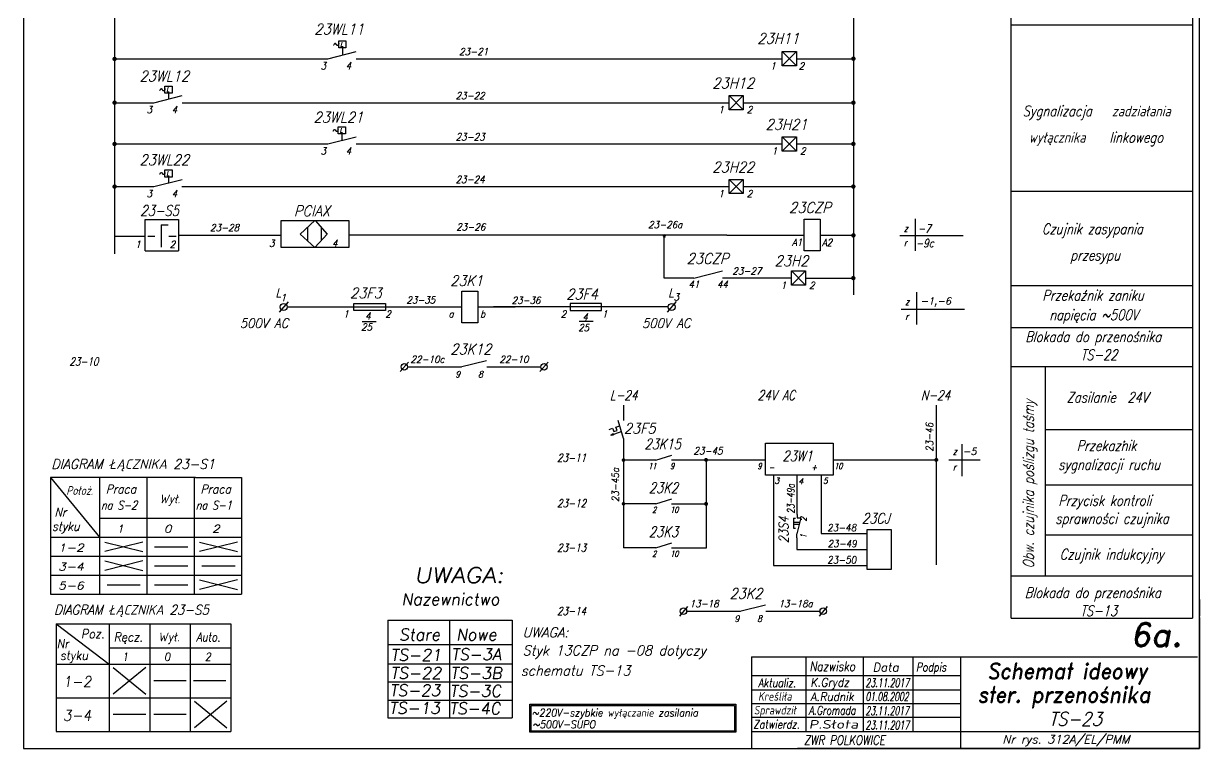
# Model space of a CAD drawing. Extents: x 0 to 1980, y 0 to 420.
# Drawn here: x 0 to 295, y 0 to 181.8 of the extents above; entities that cross this region are included whole.
import ezdxf
from ezdxf.enums import TextEntityAlignment as Align

# ---------------------------------------------------------------- set-up
doc = ezdxf.new("R2010")
doc.units = 0
doc.header["$MEASUREMENT"] = 0
doc.layers.get('0').update_dxf_attribs({"linetype": 'CONTINUOUS'})
doc.layers.add('LINIE', color=4, linetype='CONTINUOUS')
doc.layers.add('STYKI', color=4, linetype='CONTINUOUS')
doc.styles.add('ROMAND', font='romand', dxfattribs={"width": 0.9, "oblique": 15, "height": 3.5})
doc.styles.add('ROMANS', font='romans', dxfattribs={"width": 0.9, "oblique": 15, "height": 1.5})

msp = doc.modelspace()

# ---------------------------------------------------------------- linework, layer by layer
at = {"color": 7}
for p, q in [((247.72, 172.24), (247.72, 222.94)), ((293.23, 222.94), (293.23, 172.24)), ((22.85, 203.2), (22.85, 164.77)), ((208.17, 187.32), (208.17, 165.06)), ((247.72, 181.5), (293.23, 181.5)), ((79.99, 175.73), (79.99, 173.95)), ((193.92, 174.81), (190.35, 171.24)), ((190.35, 174.81), (193.92, 171.24)), ((22.85, 173.03), (76.31, 173.03)), ((83.43, 173.03), (190.35, 173.03)), ((193.92, 173.03), (208.17, 173.03)), ((193.92, 173.03), (196.59, 173.03)), ((247.72, 32.72), (247.72, 172.24)), ((293.23, 172.24), (293.23, 32.72)), ((36.38, 164.37), (36.38, 162.93)), ((176.99, 163.78), (180.55, 160.21)), ((180.55, 163.78), (176.99, 160.21)), ((22.85, 161.99), (32.65, 161.99)), ((39.77, 161.99), (176.1, 161.99)), ((169.86, 161.99), (173.42, 161.99)), ((173.42, 161.99), (176.99, 161.99)), ((180.55, 161.99), (190.35, 161.99)), ((190.35, 161.99), (208.17, 161.99)), ((79.85, 154.15), (79.85, 152.53)), ((193.92, 153.42), (190.35, 149.86)), ((190.35, 153.42), (193.92, 149.86)), ((22.85, 151.64), (76.31, 151.64)), ((83.43, 151.64), (190.35, 151.64)), ((193.92, 151.64), (208.17, 151.64)), ((193.92, 151.64), (196.59, 151.64)), ((36.38, 143.33), (36.38, 141.88)), ((180.55, 142.73), (176.99, 139.17)), ((176.99, 142.73), (180.55, 139.17)), ((22.85, 140.95), (32.65, 140.95)), ((39.73, 140.95), (176.1, 140.95)), ((169.86, 140.95), (173.42, 140.95)), ((173.42, 140.95), (176.99, 140.95)), ((180.55, 140.95), (208.17, 140.95)), ((190.35, 140.95), (190.35, 140.95)), ((247.72, 139.78), (293.23, 139.78)), ((22.85, 133.38), (22.85, 124.04)), ((195.85, 124.79), (195.85, 132.81)), ((195.85, 132.81), (199.86, 132.81)), ((199.86, 132.81), (199.86, 124.79)), ((208.17, 133.38), (208.17, 113.75)), ((223.69, 132.86), (223.69, 124.82)), ((30.48, 124.82), (30.48, 132.68)), ((30.48, 132.68), (38.86, 132.68)), ((34.54, 131.33), (34.54, 125.73)), ((34.54, 131.33), (36.32, 131.33)), ((38.86, 132.68), (38.86, 124.82)), ((22.87, 128.53), (30.48, 128.53)), ((31.15, 128.53), (32.93, 128.53)), ((36.49, 128.53), (38.26, 128.53)), ((38.84, 128.72), (64.61, 128.72)), ((176.46, 128.72), (180.03, 128.72)), ((180.03, 128.72), (195.85, 128.72)), ((219.79, 128.65), (235.73, 128.65)), ((30.48, 124.82), (38.86, 124.82)), ((199.86, 124.79), (195.85, 124.79)), ((196.19, 119.77), (192.62, 116.21)), ((192.62, 119.77), (196.19, 116.21)), ((192.62, 116.21), (192.62, 119.77)), ((192.62, 119.77), (196.19, 119.77)), ((196.19, 119.77), (196.19, 116.21)), ((196.19, 116.21), (192.62, 116.21)), ((247.72, 116.16), (293.23, 116.16)), ((224.05, 114.42), (224.05, 106.38)), ((66.38, 112.05), (64.12, 109.41)), ((66.14, 110.74), (109.98, 110.74)), ((113.94, 110.74), (123.34, 110.74)), ((161.73, 110.74), (117.9, 110.74)), ((163.72, 112.1), (161.46, 109.46)), ((220.15, 110.2), (236.09, 110.2)), ((84.94, 107.11), (88.46, 107.11)), ((142.93, 107.11), (139.41, 107.11)), ((247.93, 105.61), (293.44, 105.61)), ((96.55, 96.91), (94.49, 94.52)), ((96.33, 95.73), (109.87, 95.73)), ((116.2, 95.73), (129.78, 95.73)), ((131.6, 96.91), (129.55, 94.52)), ((247.72, 95.78), (293.23, 95.78)), ((256.25, 95.78), (256.25, 43.28)), ((146.92, 80.05), (147.77, 80.34)), ((147.77, 80.34), (148.06, 79.49)), ((148.06, 79.49), (148.91, 79.78)), ((148.62, 80.63), (149.56, 80.95)), ((148.91, 79.78), (148.62, 80.63)), ((256.25, 80.02), (293.23, 80.02)), ((147.35, 78.61), (149.99, 79.51)), ((147.35, 78.61), (147.9, 78.98)), ((147.35, 78.61), (147.92, 78.93)), ((147.35, 78.61), (147.94, 78.88)), ((147.35, 78.61), (147.98, 78.76)), ((147.35, 78.61), (148, 78.7)), ((147.35, 78.61), (148.02, 78.65)), ((147.9, 78.98), (148.02, 78.65)), ((276.27, 77.19), (275.96, 76.72)), ((235.37, 76.35), (235.37, 68.32)), ((158.62, 72.35), (150.52, 72.35)), ((162.59, 72.39), (177.22, 72.39)), ((171.29, 61.34), (171.29, 72.39)), ((177.22, 72.39), (186.12, 72.39)), ((203.12, 72.39), (228.98, 72.39)), ((232.11, 72.37), (239.98, 72.37)), ((43.13, 67.99), (6.81, 67.99)), ((6.81, 67.99), (6.81, 47.9)), ((6.81, 67.99), (19.05, 52.97)), ((19.05, 67.99), (19.05, 48.22)), ((30.93, 67.99), (30.93, 48.22)), ((42.81, 67.99), (42.81, 48.22)), ((42.81, 67.99), (42.81, 48.22)), ((43.13, 67.99), (54.69, 67.99)), ((54.69, 67.99), (54.69, 48.22)), ((188.12, 68.56), (188.12, 45.89)), ((194.06, 58.66), (194.06, 68.56)), ((200.12, 68.56), (200.12, 53.89)), ((256.25, 66.1), (293.23, 66.1)), ((158.62, 61.38), (150.52, 61.38)), ((162.59, 61.34), (171.29, 61.34)), ((171.29, 50.29), (171.29, 61.34)), ((19.05, 57.73), (42.81, 57.73)), ((42.81, 57.73), (54.69, 57.73)), ((193.12, 57.74), (193.12, 55.24)), ((193.12, 57.74), (193.62, 57.74)), ((193.12, 56.74), (194.74, 56.74)), ((193.12, 56.24), (194.62, 56.24)), ((195.03, 57.87), (194.02, 53.87)), ((194.06, 58.66), (194.06, 57.84)), ((194.06, 57.87), (195.03, 57.87)), ((193.12, 55.24), (193.62, 55.24)), ((194.02, 52.8), (194.02, 53.87)), ((200.12, 53.89), (211.67, 53.89)), ((256.25, 53.6), (293.23, 53.6)), ((6.81, 52.97), (42.81, 52.97)), ((42.81, 52.97), (54.69, 52.97)), ((158.62, 50.33), (150.52, 50.33)), ((162.59, 50.29), (171.29, 50.29)), ((194.02, 52.8), (194.02, 49.89)), ((6.81, 48.22), (42.81, 48.22)), ((6.81, 48.22), (42.81, 48.22)), ((6.81, 47.9), (6.81, 38.72)), ((19.05, 48.22), (19.05, 38.72)), ((30.93, 48.22), (30.93, 38.72)), ((42.81, 48.22), (54.69, 48.22)), ((42.81, 48.22), (42.81, 38.72)), ((54.69, 48.22), (54.69, 38.72)), ((194.02, 49.89), (211.67, 49.89)), ((188.12, 45.89), (211.67, 45.89)), ((6.81, 43.47), (42.81, 43.47)), ((42.81, 43.47), (54.69, 43.47)), ((247.72, 43.28), (293.23, 43.28)), ((6.81, 38.72), (42.81, 38.72)), ((42.81, 38.72), (54.69, 38.72)), ((166.57, 35.62), (164.52, 33.23)), ((201.62, 35.62), (199.57, 33.23)), ((166.35, 34.44), (179.89, 34.44)), ((186.22, 34.44), (199.81, 34.44)), ((247.72, 32.72), (293.23, 32.72)), ((8.18, 31.26), (8.18, 4.29)), ((21.51, 31.26), (21.51, 4.29)), ((31.67, 31.26), (31.67, 4.29)), ((41.84, 31.26), (41.84, 4.29)), ((52, 31.26), (52, 4.29)), ((210.67, 23.02), (210.67, 18.47)), ((223.12, 23.02), (223.12, 18.47)), ((182.61, 18.3), (235.06, 18.3)), ((210.67, 18.3), (210.67, 4.24)), ((223.12, 18.3), (223.12, 4.24)), ((182.61, 14.74), (235.06, 14.74)), ((182.61, 11.32), (235.06, 11.32)), ((182.61, 7.83), (235.06, 7.83)), ((0, 0), (295, 0)), ((194.21, 0), (194.21, 0)), ((194.21, 0), (194.21, 0))]:
    msp.add_line(p, q, dxfattribs=at)
for p, q in [((73.09, 132.4), (69.44, 129.02)), ((71.26, 130.71), (71.26, 127.34)), ((73.16, 132.4), (76.21, 129.02)), ((74.69, 130.71), (74.69, 127.37)), ((69.44, 129.02), (73.09, 125.65)), ((76.21, 129.02), (73.09, 125.65)), ((86.99, 128.72), (81.57, 128.72)), ((176.46, 128.72), (86.99, 128.72)), ((160.73, 117.99), (160.73, 128.55)), ((199.86, 128.72), (207.82, 128.72)), ((168.16, 117.99), (160.73, 117.99)), ((186.25, 117.99), (175.37, 117.99)), ((192.62, 117.99), (186.25, 117.99)), ((196.19, 117.99), (207.82, 117.99)), ((8.18, 31.26), (52, 31.26)), ((8.18, 31.26), (21.51, 21.19)), ((122.6, 32.2), (122.6, 7.72)), ((21.51, 25.25), (52, 25.25)), ((8.18, 21.19), (52, 21.19)), ((22.53, 20.34), (30.65, 13.59)), ((30.65, 20.34), (22.53, 13.59)), ((40.82, 16.97), (32.69, 16.97)), ((50.74, 16.94), (42.62, 16.94)), ((8.18, 12.74), (52, 12.74)), ((42.86, 11.89), (50.98, 5.14)), ((50.98, 11.89), (42.86, 5.14)), ((30.65, 8.52), (22.53, 8.52)), ((40.82, 8.52), (32.69, 8.52)), ((8.18, 4.29), (52, 4.29))]:
    msp.add_line(p, q)
at = {"lineweight": 25}
for p, q in [((91.4, 32.2), (122.6, 32.2)), ((91.4, 32.2), (91.4, 7.72)), ((106.85, 32.2), (106.85, 7.72)), ((91.4, 26.06), (122.6, 26.06)), ((91.4, 21.21), (122.6, 21.21)), ((91.4, 16.7), (122.6, 16.7)), ((91.4, 12.16), (122.6, 12.16)), ((91.4, 7.72), (122.6, 7.72))]:
    msp.add_line(p, q, dxfattribs=at)
at = {"color": 7}
for points in [[(79.1, 175.73), (79.1, 177.51), (80.88, 177.51), (80.88, 175.73)], [(190.35, 171.24), (190.35, 174.81), (193.92, 174.81), (193.92, 171.24)], [(35.49, 164.37), (35.49, 166.15), (37.27, 166.15), (37.27, 164.37)], [(176.99, 160.21), (176.99, 163.78), (180.55, 163.78), (180.55, 160.21)], [(78.96, 154.15), (78.96, 155.93), (80.74, 155.93), (80.74, 154.15)], [(190.35, 149.86), (190.35, 153.42), (193.92, 153.42), (193.92, 149.86)], [(35.49, 143.33), (35.49, 145.11), (37.27, 145.11), (37.27, 143.33)], [(176.99, 139.17), (176.99, 142.73), (180.55, 142.73), (180.55, 139.17)], [(109.98, 106.76), (109.98, 114.68), (113.94, 114.68), (113.94, 106.76)], [(82.86, 109.86), (82.86, 111.62), (90.78, 111.62), (90.78, 109.86)], [(145.01, 109.86), (145.01, 111.62), (137.09, 111.62), (137.09, 109.86)], [(186.12, 68.56), (186.12, 76.56), (203.12, 76.56), (203.12, 68.56)], [(211.67, 44.89), (211.67, 54.89), (217.67, 54.89), (217.67, 44.89)]]:
    msp.add_lwpolyline(points, close=True, dxfattribs=at)
for points, const_width in [([(22.57, 172.97, 1), (23.12, 172.97, 1)], 0.55), ([(207.9, 173.03, 1), (208.45, 173.03, 1)], 0.55), ([(22.57, 161.99, 1), (23.12, 161.99, 1)], 0.55), ([(207.9, 161.99, 1), (208.45, 161.99, 1)], 0.55), ([(22.57, 151.64, 1), (23.12, 151.64, 1)], 0.55), ([(207.9, 151.64, 1), (208.45, 151.64, 1)], 0.55), ([(22.57, 140.95, 1), (23.12, 140.95, 1)], 0.55), ([(207.9, 140.95, 1), (208.45, 140.95, 1)], 0.55), ([(207.91, 128.7, 1), (208.46, 128.7, 1)], 0.55), ([(207.89, 117.99, 1), (208.44, 117.99, 1)], 0.55), ([(150.29, 72.35, 1), (150.74, 72.35, 1)], 0.45), ([(170.97, 72.39, 1), (171.47, 72.39, 1)], 0.5), ([(228.73, 72.39, 1), (229.23, 72.39, 1)], 0.5), ([(150.29, 61.38, 1), (150.74, 61.38, 1)], 0.45), ([(170.97, 61.36, 1), (171.47, 61.36, 1)], 0.5)]:
    msp.add_lwpolyline(points, format="xyb", close=True, dxfattribs=dict(at, const_width=const_width))
msp.add_lwpolyline([(64.61, 132.4), (81.57, 132.4), (81.57, 125.65), (64.61, 125.65)], close=True)
for centre, radius in [((65.26, 110.74), 0.88), ((162.61, 110.74), 0.88), ((95.53, 95.73), 0.8), ((130.58, 95.73), 0.8), ((165.55, 34.44), 0.8), ((200.61, 34.44), 0.8)]:
    msp.add_circle(centre, radius, dxfattribs=at)
for start, end in [(0, 180), (180, 0)]:
    msp.add_arc((160.75, 128.54), 0.275, start, end, dxfattribs=at)
at = {"layer": 'LINIE', "color": 7}
for p, q in [((295, 37.37), (295, 33.16)), ((295, 32.88), (295, 0)), ((182.61, 23.02), (294.53, 23.02)), ((182.61, 23.02), (182.61, 0.07)), ((196.22, 23.02), (196.22, 18.3)), ((235.06, 22.99), (235.06, 0.05)), ((196.22, 18.3), (196.22, 4.24)), ((182.82, 4.24), (294.74, 4.24)), ((295, 0), (194.2, 0)), ((194.2, 0), (194.2, 0)), ((194.21, 0), (295, 0)), ((295, 0), (295, 0))]:
    msp.add_line(p, q, dxfattribs=at)
at = {"layer": 'STYKI', "color": 7}
for p, q in [((0, 420), (0, 0)), ((295, 0), (295, 420)), ((76.31, 173.03), (83.43, 174.81)), ((22.85, 166.53), (22.85, 133.53)), ((208.17, 166.53), (208.17, 133.53)), ((32.65, 161.99), (39.77, 163.78)), ((76.31, 151.64), (83.43, 153.42)), ((32.65, 140.95), (39.77, 142.73)), ((22.85, 133.53), (22.85, 133.38)), ((208.17, 133.53), (208.17, 133.38)), ((168.16, 117.99), (175.37, 119.79)), ((109.65, 95.73), (116.13, 97.35)), ((150.52, 86.15), (150.52, 82.24)), ((228.98, 86.15), (228.98, 76.24)), ((150.52, 77.74), (149.17, 82.24)), ((150.52, 77.74), (150.52, 76.24)), ((150.52, 76.24), (150.52, 61.59)), ((228.98, 76.24), (228.98, 46.05)), ((158.62, 72.35), (162.67, 73.56)), ((150.52, 68.3), (150.52, 50.33)), ((158.62, 61.38), (162.67, 62.6)), ((20.39, 51.79), (29.89, 49.41)), ((29.89, 51.79), (20.39, 49.41)), ((32.86, 50.6), (41.18, 50.6)), ((44.15, 51.79), (53.65, 49.41)), ((53.65, 51.79), (44.15, 49.41)), ((158.62, 50.33), (162.67, 51.55)), ((29.89, 47.03), (20.39, 44.66)), ((20.39, 47.03), (29.89, 44.66)), ((32.86, 45.85), (41.18, 45.85)), ((44.74, 45.85), (53.06, 45.85)), ((53.65, 42.28), (44.15, 39.91)), ((44.15, 42.28), (53.65, 39.91)), ((20.98, 41.09), (29.3, 41.09)), ((32.86, 41.09), (41.18, 41.09)), ((179.68, 34.44), (186.16, 36.06)), ((126.99, 4.06), (126.99, 11.1)), ((126.99, 11.1), (178.65, 11.1)), ((127.31, 4.38), (127.31, 10.78)), ((127.31, 10.78), (178.33, 10.78)), ((178.33, 10.78), (178.33, 4.38)), ((178.65, 11.1), (178.65, 4.06)), ((178.65, 4.06), (126.99, 4.06)), ((178.33, 4.38), (127.31, 4.38))]:
    msp.add_line(p, q, dxfattribs=at)

# ---------------------------------------------------------------- texts
at = {"color": 7}
for s, height, style, oblique, width, p in [('23WL11', 2.673, 'ROMAND', 15, 0.9, (72.97, 179.12)), ('L', 1.16, 'ROMANS', 15, 0.9, (79.44, 176.05)), ('  23H11', 2.673, 'ROMAND', 15, 0.9, (180.8, 176.79)), ('~', 1.78, 'ROMANS', 15, 0.9, (77.45, 175.86)), ('23-21', 1.782, 'ROMANS', 15, 0.9, (109.27, 173.92)), ('3    4', 1.782, 'ROMANS', 15, 0.9, (74.52, 170.35)), ('1    ', 1.782, 'ROMANS', 15, 0.9, (187.33, 170.32)), ('2', 1.78, 'ROMANS', 15, 0.9, (194.46, 170.32)), ('23WL12', 2.673, 'ROMAND', 15, 0.9, (29.08, 167.34)), ('23H12', 2.673, 'ROMAND', 15, 0.9, (172.79, 165.56)), ('~', 1.78, 'ROMANS', 15, 0.9, (33.83, 164.49)), ('L', 1.16, 'ROMANS', 15, 0.9, (35.83, 164.69)), ('23-22', 1.782, 'ROMANS', 15, 0.9, (108.38, 162.88)), ('3    4', 1.782, 'ROMANS', 15, 0.9, (30.86, 159.32)), ('23WL21', 2.673, 'ROMAND', 15, 0.9, (72.74, 156.99)), ('1    ', 1.782, 'ROMANS', 15, 0.9, (174.32, 159.32)), ('2', 1.78, 'ROMANS', 15, 0.9, (181.44, 159.32)), ('Sygnalizacja', 2.64, 'ROMANS', 15, 0.8, (250.63, 158.57)), ('zadziałania', 2.64, 'ROMANS', 15, 0.8, (273.02, 158.57)), ('23H21', 2.673, 'ROMAND', 15, 0.9, (186.15, 155.21)), ('~', 1.78, 'ROMANS', 15, 0.9, (77.3, 154.27)), ('L', 1.16, 'ROMANS', 15, 0.9, (79.3, 154.47)), ('23-23', 1.782, 'ROMANS', 15, 0.9, (108.38, 152.53)), ('wyłącznika', 2.64, 'ROMANS', 15, 0.8, (252.2, 151.97)), ('linkowego', 2.64, 'ROMANS', 15, 0.8, (272.39, 151.97)), ('3    4', 1.782, 'ROMANS', 15, 0.9, (74.52, 148.97)), ('1    ', 1.782, 'ROMANS', 15, 0.9, (187.68, 148.97)), ('2', 1.78, 'ROMANS', 15, 0.9, (194.81, 148.97)), ('23WL22', 2.673, 'ROMAND', 15, 0.9, (29.08, 146.3)), ('L', 1.16, 'ROMANS', 15, 0.9, (35.83, 143.65)), ('23H22', 2.673, 'ROMAND', 15, 0.9, (172.79, 144.51)), ('~', 1.78, 'ROMANS', 15, 0.9, (33.83, 143.45)), ('23-24', 1.782, 'ROMANS', 15, 0.9, (108.38, 141.84)), ('3    4', 1.782, 'ROMANS', 15, 0.9, (30.86, 138.28)), ('1    ', 1.782, 'ROMANS', 15, 0.9, (174.32, 138.28)), ('2', 1.78, 'ROMANS', 15, 0.9, (181.44, 138.28)), ('23-S5', 2.673, 'ROMAND', 15, 0.8, (29.27, 133.57)), ('PCIAX', 2.673, 'ROMAND', 15, 0.9, (67.82, 133.52)), ('23CZP', 2.673, 'ROMAND', 15, 0.9, (192.03, 134.35)), ('23-28', 1.782, 'ROMANS', 15, 0.9, (46.79, 129.74)), ('23-26', 1.782, 'ROMANS', 15, 0.9, (108.54, 129.89)), ('23-26a', 1.782, 'ROMANS', 15, 0.9, (156.69, 130.51)), ('z', 1.76, 'ROMANS', 15, 0.8, (220.83, 129.62)), ('-7', 2.09, 'ROMANS', 15, 0.8, (224.28, 129.38)), ('Czujnik zasypania', 2.64, 'ROMANS', 15, 0.8, (255.46, 129.01)), ('1      2', 1.782, 'ROMANS', 15, 0.9, (28, 125.55)), ('3            4', 1.782, 'ROMANS', 15, 0.9, (61.57, 125.81)), ('A1', 1.782, 'ROMANS', 15, 0.9, (192.73, 126.08)), ('A2', 1.782, 'ROMANS', 15, 0.9, (200.24, 126.03)), ('r', 1.76, 'ROMANS', 15, 0.8, (220.83, 125.98)), ('-9c', 2.09, 'ROMANS', 15, 0.8, (223.78, 125.71)), ('23CZP', 2.673, 'ROMAND', 15, 0.9, (166.36, 121.55)), ('przesypu', 2.64, 'ROMANS', 15, 0.8, (262.58, 122.41)), ('23H2', 2.673, 'ROMAND', 15, 0.9, (188.42, 120.97)), ('23K1', 2.64, 'ROMAND', 15, 0.9, (107.02, 116.02)), ('23-27', 1.782, 'ROMANS', 15, 0.9, (177.81, 118.9)), ('L', 2.2, 'ROMANS', 15, 0.9, (63.2, 113.19)), ('23F3', 2.64, 'ROMAND', 15, 0.9, (81.92, 112.94)), ('23F4', 2.64, 'ROMAND', 15, 0.9, (136.16, 112.64)), ('L', 2.2, 'ROMANS', 15, 0.9, (161.69, 113.22)), ('41', 1.782, 'ROMANS', 15, 0.9, (166.81, 115.53)), ('44', 1.782, 'ROMANS', 15, 0.9, (173.94, 115.53)), ('1    ', 1.782, 'ROMANS', 15, 0.9, (189.95, 115.31)), ('2', 1.78, 'ROMANS', 15, 0.9, (197.08, 115.31)), ('Przekaźnik zaniku', 2.64, 'ROMANS', 15, 0.8, (255.58, 112.35)), ('1', 1.76, 'ROMANS', 15, 0.9, (64.47, 112.23)), ('23-35', 1.76, 'ROMANS', 15, 0.9, (96.06, 111.62)), ('23-36', 1.76, 'ROMANS', 15, 0.9, (122.46, 111.51)), ('3', 1.76, 'ROMANS', 15, 0.9, (163.09, 112.37)), ('z', 1.76, 'ROMANS', 15, 0.8, (221.19, 111.17)), ('1', 1.76, 'ROMANS', 15, 0.9, (80.22, 108.1)), ('4', 1.76, 'ROMANS', 15, 0.9, (85.72, 107.58)), ('2', 1.76, 'ROMANS', 15, 0.9, (90.78, 108.1)), ('a', 1.76, 'ROMANS', 15, 0.9, (106.62, 108.1)), ('b', 1.76, 'ROMANS', 15, 0.9, (114.54, 108.1)), ('2', 1.76, 'ROMANS', 15, 0.9, (134.78, 108.12)), ('1', 1.76, 'ROMANS', 15, 0.9, (145.12, 108.12)), ('napięcia ~500V', 2.64, 'ROMANS', 15, 0.8, (257.32, 107.44)), (' 500V AC', 2.376, 'ROMANS', 15, 0.9, (52.78, 105.52)), ('25', 1.76, 'ROMANS', 15, 0.9, (84.7, 104.88)), ('25', 1.76, 'ROMANS', 15, 0.9, (139.15, 104.65)), ('4', 1.76, 'ROMANS', 15, 0.9, (140.17, 107.35)), ('500V AC', 2.376, 'ROMANS', 15, 0.9, (155.15, 105.52)), ('r', 1.76, 'ROMANS', 15, 0.8, (221.19, 107.54)), ('Blokada do przenośnika', 2.64, 'ROMANS', 15, 0.8, (251.29, 101.98)), ('23K12', 2.64, 'ROMAND', 15, 0.9, (107.09, 98.83)), ('23-10', 2, 'ROMANS', 15, 0.8, (11.5, 96.05)), ('22-10c', 1.78, 'ROMANS', 15, 0.9, (97.08, 96.71)), ('22-10', 1.78, 'ROMANS', 15, 0.9, (119.38, 96.73)), ('TS-22', 2.64, 'ROMANS', 15, 0.8, (265.17, 97.41)), ('9    8', 1.62, 'ROMANS', 15, 0.9, (108.3, 93.04)), ('L-24', 2.43, 'ROMAND', 15, 0.8, (147.11, 87.4)), ('24V AC', 2.43, 'ROMAND', 15, 0.8, (184.14, 87.41)), ('N-24', 2.43, 'ROMAND', 15, 0.8, (225.14, 87.4)), ('Zasilanie  24V', 2.64, 'ROMANS', 15, 0.8, (261.69, 86.76)), ('23F5', 2.64, 'ROMAND', 15, 0.9, (150.6, 78.99)), ('23K15', 2.64, 'ROMAND', 15, 0.8, (155.75, 75.05)), ('Przekaznik ', 2.64, 'ROMANS', 15, 0.8, (264.17, 74.63)), ('23-11', 2, 'ROMANS', 15, 0.8, (133.84, 71.92)), ('23-45', 1.78, 'ROMANS', 15, 0.9, (168.07, 73.77)), ('23W1', 2.64, 'ROMAND', 15, 0.8, (190.34, 72.05)), ('z', 1.76, 'ROMANS', 15, 0.8, (233.15, 73.65)), ('11', 1.5, 'ROMANS', 15, 0.8, (156.72, 70.1)), ('9', 1.5, 'ROMANS', 15, 0.8, (162.22, 70.1)), ('9', 1.5, 'ROMANS', 15, 0.8, (184.12, 70.1)), ('-         +', 1.5, 'ROMANS', 15, 0.9, (186.87, 69.77)), ('10', 1.5, 'ROMANS', 15, 0.8, (203.36, 70.1)), ('r', 1.76, 'ROMANS', 15, 0.8, (233.15, 69.71)), ('sygnalizacji ruchu ', 2.64, 'ROMANS', 15, 0.8, (259.58, 69.91)), ('3', 1.5, 'ROMANS', 15, 0.9, (188.4, 66.41)), ('5', 1.5, 'ROMANS', 15, 0.9, (200.56, 66.41)), ('Położ.', 2.2, 'ROMANS', 15, 0.8, (10.7, 63.61)), ('Praca', 2.2, 'ROMANS', 15, 0.9, (20.61, 63.97)), ('Praca', 2.2, 'ROMANS', 15, 0.9, (44.38, 63.97)), ('23K2', 2.64, 'ROMAND', 15, 0.8, (156.86, 64.08)), ('na S-2', 2.2, 'ROMANS', 15, 0.8, (19.44, 59.92)), ('Wył.', 2.2, 'ROMANS', 15, 0.9, (34.07, 61.52)), ('na S-1', 2.2, 'ROMANS', 15, 0.8, (43.21, 59.92)), ('23-12', 2, 'ROMANS', 15, 0.8, (133.84, 60.5)), ('Przycisk kontroli', 2.64, 'ROMANS', 15, 0.8, (259.58, 60.87)), ('Nr', 2.2, 'ROMANS', 15, 0.9, (7.76, 58.19)), ('2', 1.5, 'ROMANS', 15, 0.8, (157.72, 59.13)), ('10', 1.5, 'ROMANS', 15, 0.8, (162.22, 59.13)), ('23CJ', 2.64, 'ROMAND', 15, 0.8, (210.31, 56.42)), ('sprawności czujnika', 2.64, 'ROMANS', 15, 0.8, (258.86, 56.35)), ('styku', 2.2, 'ROMANS', 15, 0.9, (7.16, 54.63)), ('1', 1.9, 'ROMANS', 15, 1.2, (23.26, 54.16)), ('0', 1.9, 'ROMANS', 15, 1.2, (35.2, 54.16)), ('2', 1.9, 'ROMANS', 15, 1.2, (47.28, 54.16)), ('23-48', 1.78, 'ROMANS', 10, 0.9, (201.65, 54.47)), ('23K3', 2.64, 'ROMAND', 15, 0.8, (156.86, 53.03)), ('1-2', 1.901, 'ROMANS', 15, 1.2, (8.68, 49.41)), ('23-13', 2, 'ROMANS', 15, 0.8, (133.84, 49.35)), ('23-49', 1.78, 'ROMANS', 10, 0.9, (201.77, 50.48)), ('Czujnik indukcyjny', 2.64, 'ROMANS', 15, 0.8, (259.95, 47.4)), ('2', 1.5, 'ROMANS', 15, 0.8, (157.72, 48.08)), ('10', 1.5, 'ROMANS', 15, 0.8, (162.22, 48.08)), ('23-50', 1.78, 'ROMANS', 10, 0.9, (201.65, 46.43)), ('3-4', 1.901, 'ROMANS', 15, 1.2, (8.68, 44.66)), ('5-6', 1.901, 'ROMANS', 15, 1.2, (8.68, 39.91)), ('23K2', 2.64, 'ROMAND', 15, 0.9, (177.11, 37.54)), ('Blokada do przenośnika', 2.64, 'ROMANS', 15, 0.8, (251.19, 37.76)), ('23-14', 2, 'ROMANS', 15, 0.8, (133.84, 33.48)), ('13-18', 1.78, 'ROMANS', 15, 0.9, (167.1, 35.42)), ('13-18a', 1.78, 'ROMANS', 15, 0.9, (189.4, 35.44)), ('TS-13', 2.64, 'ROMANS', 15, 0.8, (265.08, 33.2)), ('9    8', 1.62, 'ROMANS', 15, 0.9, (178.32, 31.76)), ('Poz.', 2.253, 'ROMAND', 10, 0.9, (14.49, 27.64)), ('UWAGA:', 2.5, 'ROMAND', 15, 0.95, (125.18, 27.88)), ('Nr', 2.253, 'ROMAND', 10, 0.9, (8.35, 25.15)), ('Ręcz.', 2.253, 'ROMAND', 10, 0.9, (22.64, 26.83)), ('Wył.', 2.253, 'ROMAND', 10, 0.9, (33.83, 26.83)), ('Auto.', 2.253, 'ROMAND', 10, 0.8, (43.35, 26.83)), ('styku', 2.253, 'ROMAND', 10, 0.9, (9.16, 22.2)), ('1', 2.03, 'ROMAND', 10, 0.9, (24.7, 22)), ('0', 2.03, 'ROMAND', 10, 0.9, (35.26, 22)), ('2', 2.03, 'ROMAND', 10, 0.9, (45.47, 22)), ('Styk 13CZP na -08 dotyczy', 2.5, 'ROMAND', 15, 0.95, (125.18, 23.36)), ('schematu TS-13', 2.5, 'ROMAND', 15, 0.95, (124.76, 18.28)), ('Nazwisko', 2.366, 'ROMANS', 10, 0.8, (197.18, 19.42)), ('Podpis', 2.156, 'ROMANS', 10, 0.8, (223.88, 19.35)), ('1-2', 2.66, 'ROMANS', 10, 0.95, (9.89, 15.44)), ('Aktualiz.', 2.156, 'ROMANS', 10, 0.8, (184.29, 15.38)), ('K.Grydz', 2.156, 'ROMANS', 10, 0.9, (197.41, 15.5)), ('Kreśliła', 2.156, 'ROMANS', 10, 0.8, (184.29, 11.99)), ('A.Rudnik', 2.156, 'ROMANS', 10, 0.9, (197.41, 11.92)), ('3-4', 2.66, 'ROMANS', 10, 0.95, (9.89, 6.95)), ('~220V-szybkie wyłączanie zasilania', 1.92, 'ROMAND', 10, 0.9, (127.51, 8)), ('Sprawdził', 2.156, 'ROMANS', 10, 0.8, (183.22, 8.53)), ('~500V-SUPO', 1.92, 'ROMAND', 10, 0.9, (127.68, 5.09)), ('Zatwierdz.', 2.156, 'ROMANS', 10, 0.8, (183.04, 4.97)), ('ZWR POLKOWICE', 2.3177, 'ROMANS', 10, 0.8, (195.79, 0.93))]:
    msp.add_text(s, height=height, dxfattribs=dict(at, style=style, oblique=oblique, width=width)).set_placement(p)
at = {"color": 7, "style": 'ROMANS'}
for s, height, oblique, p in [('-1,-6', 1.76, 15, (224.96, 111.39)), ('-5', 1.76, 15, (235.59, 73.69)), ('4', 1.5, 15, (194.34, 66.26)), ('Nazewnictwo', 2.9294, 10, (94.81, 35.97)), ('Stare', 2.929, 10, (94.19, 27.12)), ('Nowe', 2.929, 10, (108.53, 27.1)), ('TS-21', 2.929, 10, (92.03, 22.02)), ('TS-3A', 2.929, 10, (107.26, 22.16)), ('Data', 2.156, 10, (213.02, 19.29)), ('TS-22', 2.929, 10, (92.01, 17.48)), ('TS-3B', 2.929, 10, (107.04, 17.44)), ('TS-23', 2.929, 10, (91.81, 13.12)), ('TS-3C', 2.929, 10, (106.88, 12.99)), ('TS-13', 2.929, 10, (91.68, 8.7)), ('TS-4C', 2.929, 10, (106.74, 8.58)), ('Nr rys. 312A/EL/PMM', 2.128, 15, (245.56, 1.25))]:
    msp.add_text(s, height=height, dxfattribs=dict(at, oblique=oblique)).set_placement(p)
at = {"color": 7}
for s, height, style, oblique, width, p in [('Obw. czujnika poślizgu taśmy', 2.64, 'ROMANS', 15, 0.8, (253.43, 45.15)), ('23-46', 1.78, 'ROMANS', 10, 0.9, (228.16, 74.46)), ('23-45a', 1.78, 'ROMANS', 10, 0.9, (149.34, 61.84)), ('23-49a', 1.78, 'ROMANS', 10, 0.78, (193.37, 58.92)), ('23S4', 2.43, 'ROMAND', 15, 0.8, (191.89, 51.46)), ('1   2', 1.5, 'ROMANS', 15, 0.9, (196.41, 52.63))]:
    msp.add_text(s, height=height, rotation=90, dxfattribs=dict(at, style=style, oblique=oblique, width=width)).set_placement(p)
at = {"color": 7, "lineweight": 35, "style": 'ROMANS', "oblique": 10, "width": 1.2}
msp.add_text('UWAGA:', height=3.867, dxfattribs=at).set_placement((98, 41.56))
at = {"color": 7, "lineweight": 40, "style": 'ROMAND'}
for s, height, oblique, width, p in [('6a.', 6, 10, 0.99, (277.68, 25.54)), ('Schemat ideowy', 4, 10, 0.9, (241.78, 17.44)), ('ster. przenośnika', 4, 10, 0.9, (239.36, 11.52)), ('TS-23', 3.4, 15, 0.9, (257.14, 5.72))]:
    msp.add_text(s, height=height, dxfattribs=dict(at, oblique=oblique, width=width)).set_placement(p)
at = {"color": 7, "style": 'ROMANS', "oblique": 10}
for s, width, p, p2 in [('23.11.2017', 0.603672, (211.23, 15.41), (222.2, 15.41)), ('01.08.2002', 0.59515, (211.23, 11.94), (222.05, 11.94)), ('A.Gromada', 0.698309, (196.97, 8.48), (208.73, 8.48)), ('23.11.2017', 0.599411, (211.23, 8.37), (222.13, 8.37)), ('P.Słota', 1.118051, (197.03, 4.98), (209.43, 4.98)), ('23.11.2017', 0.603672, (211.23, 4.8), (222.2, 4.8))]:
    msp.add_text(s, height=2.156, dxfattribs=dict(at, width=width)).set_placement(p, p2, align=Align.FIT)
at = {"layer": 'STYKI', "color": 7, "style": 'ROMANS', "oblique": 15}
for s, width, p in [('DIAGRAM ŁĄCZNIKA 23-S1', 0.95, (7, 70.13)), ('DIAGRAM ŁĄCZNIKA 23-S5', 0.9, (7.66, 33.58))]:
    msp.add_text(s, height=2.42, dxfattribs=dict(at, width=width)).set_placement(p)

doc.saveas('drawing.dxf')
